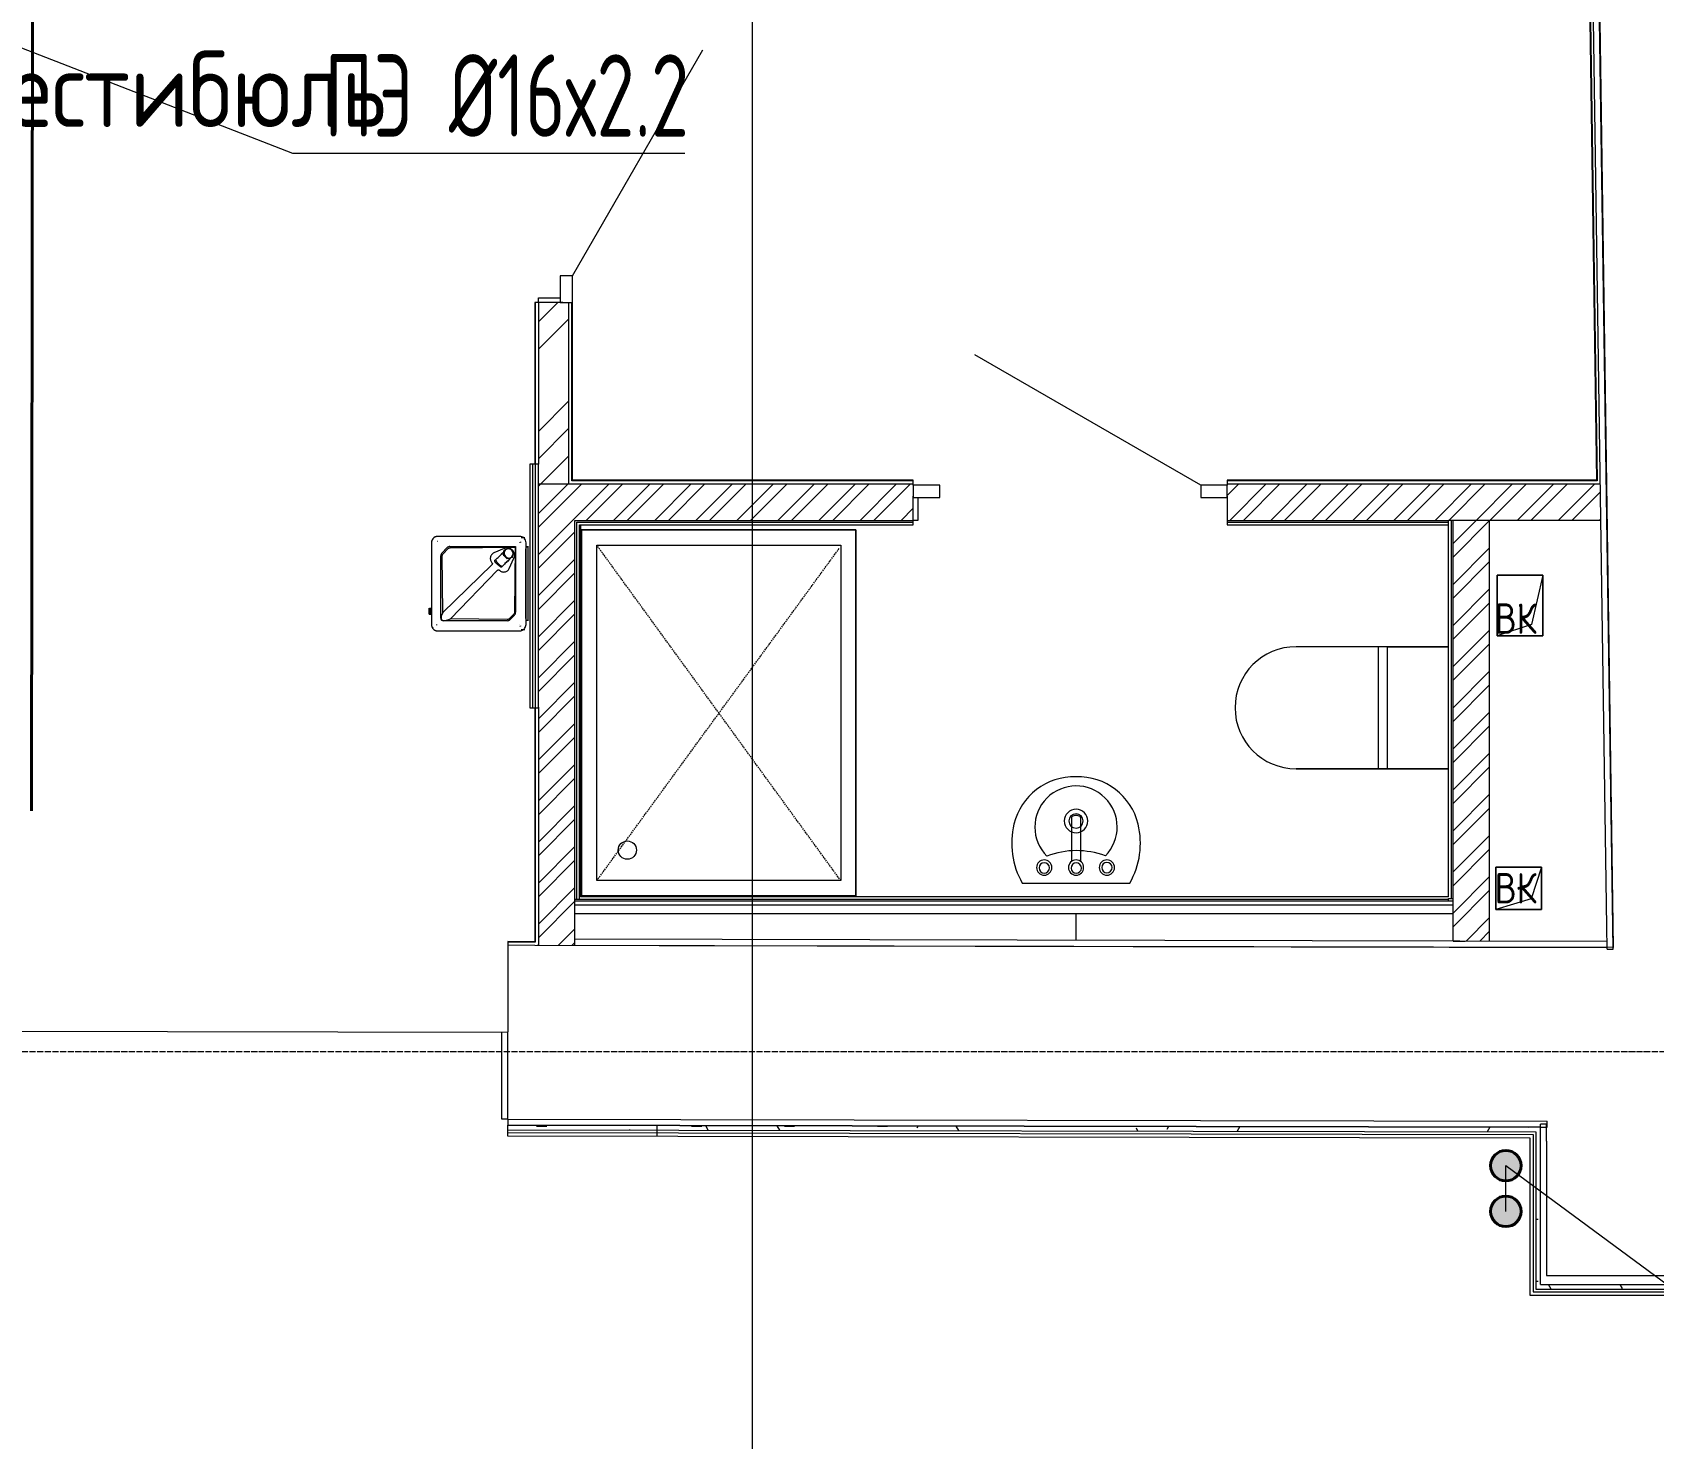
# Model space of a CAD drawing. Header units: millimetres. Extents: x -3929 to 624051, y 52832 to 514950.
# Drawn here: x 205948 to 211265, y 168064 to 172676 of the extents above; entities that cross this region are included whole.
import ezdxf
from ezdxf import colors
from ezdxf.entities.mleader import LeaderData, LeaderLine
from ezdxf.math import Vec2, Vec3

# ---------------------------------------------------------------- set-up
doc = ezdxf.new("R2010")
doc.units = ezdxf.units.MM
for name, pattern in [('ADSK_Линия сетки', [25, 20, -2.5, 0, -2.5]), ('ADSK_Штриховая_ш2 п1', [3, 2, -1]), ('Hidden', [7.14375, 4.7625, -2.38125])]:
    doc.linetypes.add(name, pattern=pattern)
for name, color, linetype, lineweight in [('Аннотация', 7, 'Continuous', 18), ('Двери', 7, 'Continuous', 9), ('Марки помещений', 7, 'Continuous', 20), ('Обобщенные модели', 7, 'Continuous', 18), ('ОВ-ТЕКСТ', 7, 'Continuous', 25), ('Оси', 253, 'Continuous', 9), ('Перекрытие', 7, 'Continuous', 18), ('Сантехника', 7, 'Continuous', 18), ('Стены внутренние', 7, 'Continuous', 18), ('Стены несущие', 7, 'Continuous', 30), ('Стены отделка', 7, 'Continuous', 30), ('Стены штриховка', 7, 'Continuous', 9)]:
    doc.layers.add(name, color=color, linetype=linetype, lineweight=lineweight)
doc.layers.add('стояки', color=7, linetype='Continuous')
for name, color, linetype, true_color in [('т11.1', 1, 'Continuous', 0xff0000), ('т11.2', 7, 'Continuous', 0x6d366d), ('т21.1', 5, 'Continuous', 0x0000ff)]:
    doc.layers.add(name, color=color, linetype=linetype, true_color=true_color)
doc.styles.add('GOST Common_2', font='GOST_Common.ttf', dxfattribs={"width": 0.9, "height": 250})
doc.styles.add('GOST Common_5', font='GOST_Common.ttf', dxfattribs={"width": 0.9, "height": 200})
doc.styles.add('СТИЛЬ', font='simplex.shx', dxfattribs={"width": 0.65})

# ---------------------------------------------------------------- blocks, each defined once
blk = doc.blocks.new('1 этаж')
at = {"layer": 'Двери', "color": 253, "lineweight": 5}
for p, q in [((398458.1, -238337.7), (398886.1, -237596.3)), ((398458.1, -238337.7), (398418.1, -238337.7)), ((398418.1, -238337.7), (398418.1, -238424.7)), ((398458.1, -238424.7), (398458.1, -238337.7)), ((398418.1, -238424.7), (398458.1, -238424.7)), ((400518.7, -239024.6), (399777.4, -238596.6)), ((399575.7, -239024.6), (399575.7, -239064.6)), ((399662.7, -239024.6), (399575.7, -239024.6)), ((399575.7, -239064.6), (399662.7, -239064.6)), ((399662.7, -239064.6), (399662.7, -239024.6)), ((400518.7, -239024.6), (400518.7, -239064.6)), ((400605.7, -239024.6), (400518.7, -239024.6)), ((400518.7, -239064.6), (400605.7, -239064.6)), ((400605.7, -239064.6), (400605.7, -239024.6))]:
    blk.add_line(p, q, dxfattribs=at)
at = {"layer": 'Обобщенные модели', "color": 253, "lineweight": 5}
for p, q in [((401491.2, -239518.8), (401491.2, -239318.8)), ((401491.2, -239318.8), (401641.2, -239318.8)), ((401641.2, -239318.8), (401491.2, -239318.8)), ((401491.2, -239318.8), (401491.2, -239518.8)), ((401641.2, -239318.8), (401603.7, -239481.3)), ((401641.2, -239318.8), (401641.2, -239518.8)), ((401641.2, -239518.8), (401641.2, -239318.8)), ((401603.7, -239481.3), (401491.2, -239518.8)), ((401641.2, -239518.8), (401491.2, -239518.8)), ((401491.2, -239518.8), (401641.2, -239518.8)), ((401486.7, -240415.5), (401486.7, -240276.9)), ((401486.7, -240276.9), (401636.7, -240276.9)), ((401636.7, -240276.9), (401486.7, -240276.9)), ((401486.7, -240276.9), (401486.7, -240415.5)), ((401636.7, -240276.9), (401602, -240380.9)), ((401636.7, -240276.9), (401636.7, -240415.5)), ((401636.7, -240415.5), (401636.7, -240276.9)), ((401602, -240380.9), (401486.7, -240415.5)), ((401636.7, -240415.5), (401486.7, -240415.5)), ((401486.7, -240415.5), (401636.7, -240415.5))]:
    blk.add_line(p, q, dxfattribs=at)
for centre, start, end in [((401566.2, -239418.8), 0, 180), ((401566.2, -239418.8), 120, 180), ((401566.2, -239418.8), 180, 0), ((401566.2, -239418.8), 240, 345), ((401566.2, -239418.8), 15, 90), ((401561.7, -240346.2), 0, 180), ((401561.7, -240346.2), 120, 180), ((401561.7, -240346.2), 180, 0), ((401561.7, -240346.2), 240, 345), ((401561.7, -240346.2), 15, 90)]:
    blk.add_arc(centre, 2.5, start, end, dxfattribs=at)
at = {"layer": 'Оси', "color": 253, "linetype": 'ADSK_Линия сетки', "lineweight": 5}
blk.add_line((353580.1, -240881.6), (419809.8, -240881.6), dxfattribs=at)
at = {"layer": 'Перекрытие', "color": 253, "lineweight": 5}
for p, q in [((398346.1, -238424.7), (398346.1, -238409.7)), ((398346.1, -238409.7), (398418.1, -238409.7)), ((399590.7, -239064.6), (399590.7, -239139.6)), ((398484.1, -239155.3), (398484.1, -240374.1)), ((399590.7, -239139.6), (399575.7, -239139.6)), ((400109.7, -240517.1), (400109.7, -240429.1)), ((396546.5, -240814.8), (398245.5, -240818.3)), ((398225.9, -241103.3), (398226.5, -240818.3)), ((398244.9, -241103.3), (398225.9, -241103.3))]:
    blk.add_line(p, q, dxfattribs=at)
at = {"layer": 'Сантехника', "color": 253, "lineweight": 5}
for p, q in [((399387.9, -239171.1), (398487.9, -239171.1)), ((398487.9, -239171.1), (398487.9, -240371.1)), ((398487.9, -239171.1), (399387.9, -239171.1)), ((398487.9, -240371.1), (398487.9, -239171.1)), ((399387.9, -240371.1), (399387.9, -239171.1)), ((399387.9, -239171.1), (399387.9, -240371.1)), ((397995.5, -239211.2), (397995.4, -239212.1)), ((397995.4, -239212.1), (397995.4, -239212.9)), ((397995.4, -239212.9), (397995.4, -239213.1)), ((397995.4, -239213.1), (397995.4, -239481.1)), ((397995.7, -239209.5), (397995.5, -239210.4)), ((397995.5, -239210.4), (397995.5, -239211.2)), ((397995.8, -239208.7), (397995.7, -239209.5)), ((397996, -239207.9), (397995.8, -239208.7)), ((397996.2, -239207.1), (397996, -239207.9)), ((397996.5, -239206.3), (397996.2, -239207.1)), ((397996.8, -239205.5), (397996.5, -239206.3)), ((397997.1, -239204.7), (397996.8, -239205.5)), ((397997.5, -239204), (397997.1, -239204.7)), ((397997.8, -239203.2), (397997.5, -239204)), ((397998.3, -239202.5), (397997.8, -239203.2)), ((397998.7, -239201.8), (397998.3, -239202.5)), ((397999.2, -239201.1), (397998.7, -239201.8)), ((397999.7, -239200.4), (397999.2, -239201.1)), ((398000.2, -239199.7), (397999.7, -239200.4)), ((398000.7, -239199.1), (398000.2, -239199.7)), ((398001.3, -239198.5), (398000.7, -239199.1)), ((398001.9, -239197.9), (398001.3, -239198.5)), ((398002.5, -239197.3), (398001.9, -239197.9)), ((398003.2, -239196.8), (398002.5, -239197.3)), ((398003.8, -239196.3), (398003.2, -239196.8)), ((398004.5, -239195.8), (398003.8, -239196.3)), ((398005.2, -239195.3), (398004.5, -239195.8)), ((398005.9, -239194.9), (398005.2, -239195.3)), ((398006.7, -239194.5), (398005.9, -239194.9)), ((398007.4, -239194.1), (398006.7, -239194.5)), ((398008.2, -239193.8), (398007.4, -239194.1)), ((398009, -239193.5), (398008.2, -239193.8)), ((398009.8, -239193.2), (398009, -239193.5)), ((398010.6, -239192.9), (398009.8, -239193.2)), ((398011.4, -239192.7), (398010.6, -239192.9)), ((398012.2, -239192.5), (398011.4, -239192.7)), ((398013, -239192.4), (398012.2, -239192.5)), ((398013.9, -239192.3), (398013, -239192.4)), ((398013.8, -239207.4), (398014.9, -239207.4)), ((398014.7, -239192.2), (398013.9, -239192.3)), ((398015.5, -239192.1), (398014.7, -239192.2)), ((398016.4, -239192.1), (398015.5, -239192.1)), ((398284.3, -239192.1), (398016.4, -239192.1)), ((398036.4, -239192.2), (398036.4, -239192.1)), ((398036.4, -239192.1), (398036.4, -239192.1)), ((398036.4, -239192.1), (398036.4, -239192.1)), ((398036.4, -239192.1), (398036.4, -239192.1)), ((398036.4, -239192.1), (398036.4, -239192.1)), ((398036.4, -239192.3), (398036.4, -239192.2)), ((398036.4, -239192.2), (398036.4, -239192.2)), ((398036.4, -239192.2), (398036.4, -239192.2)), ((398036.4, -239192.2), (398036.4, -239192.2)), ((398036.4, -239192.2), (398036.4, -239192.2)), ((398036.4, -239192.2), (398036.4, -239192.2)), ((398036.4, -239192.2), (398036.4, -239192.2)), ((398036.4, -239192.2), (398036.4, -239192.2)), ((398036.4, -239192.2), (398036.4, -239192.2)), ((398036.4, -239192.2), (398036.4, -239192.2)), ((398036.4, -239192.2), (398036.4, -239192.2)), ((398036.4, -239192.2), (398036.4, -239192.2)), ((398036.4, -239192.2), (398036.4, -239192.2)), ((398036.4, -239192.2), (398036.4, -239192.2)), ((398036.4, -239192.2), (398036.4, -239192.2)), ((398036.4, -239192.2), (398036.4, -239192.2)), ((398036.4, -239192.4), (398036.4, -239192.3)), ((398036.4, -239192.3), (398036.4, -239192.3)), ((398036.4, -239192.3), (398036.4, -239192.3)), ((398036.4, -239192.3), (398036.4, -239192.3)), ((398036.4, -239192.4), (398036.4, -239192.4)), ((398056.3, -239225.5), (398271.7, -239225.5)), ((398264.4, -239192.2), (398264.4, -239192.1)), ((398264.4, -239192.1), (398264.4, -239192.1)), ((398264.4, -239192.1), (398264.4, -239192.1)), ((398264.4, -239192.1), (398264.4, -239192.1)), ((398264.4, -239192.1), (398264.4, -239192.1)), ((398264.4, -239192.3), (398264.4, -239192.2)), ((398264.4, -239192.2), (398264.4, -239192.2)), ((398264.4, -239192.2), (398264.4, -239192.2)), ((398264.4, -239192.2), (398264.4, -239192.2)), ((398264.4, -239192.2), (398264.4, -239192.2)), ((398264.4, -239192.2), (398264.4, -239192.2)), ((398264.4, -239192.2), (398264.4, -239192.2)), ((398264.4, -239192.2), (398264.4, -239192.2)), ((398264.4, -239192.2), (398264.4, -239192.2)), ((398264.4, -239192.2), (398264.4, -239192.2)), ((398264.4, -239192.2), (398264.4, -239192.2)), ((398264.4, -239192.2), (398264.4, -239192.2)), ((398264.4, -239192.2), (398264.4, -239192.2)), ((398264.4, -239192.2), (398264.4, -239192.2)), ((398264.4, -239192.2), (398264.4, -239192.2)), ((398264.4, -239192.2), (398264.4, -239192.2)), ((398264.4, -239192.4), (398264.4, -239192.3)), ((398264.4, -239192.3), (398264.4, -239192.3)), ((398264.4, -239192.3), (398264.4, -239192.3)), ((398264.4, -239192.3), (398264.4, -239192.3)), ((398264.4, -239192.4), (398264.4, -239192.4)), ((398269.9, -239227.4), (398271.7, -239225.5)), ((398271.7, -239225.5), (398271.7, -239440.9)), ((398284.6, -239192.1), (398284.3, -239192.1)), ((398287.6, -239210.4), (398287.6, -239212.5)), ((398302, -239197.1), (398290.1, -239197.1)), ((398305.6, -239481.1), (398305.6, -239213.1)), ((398537.9, -239221.1), (399337.9, -239221.1)), ((398537.9, -240321.1), (398537.9, -239221.1)), ((399337.9, -239221.1), (399337.9, -240321.1)), ((398026.1, -239460.5), (398026.1, -239255.7)), ((398030.2, -239245.8), (398046.4, -239229.6)), ((398032.6, -239441.6), (398031, -239255.7)), ((398033.6, -239249), (398049.6, -239232.6)), ((398056.5, -239229.6), (398269.9, -239227.4)), ((398233.5, -239231.5), (398200.1, -239246.5)), ((398203.2, -239271.5), (398203.4, -239271)), ((398203.2, -239272), (398203.2, -239271.5)), ((398203.3, -239272.6), (398203.2, -239272)), ((398203.5, -239273.2), (398203.3, -239272.6)), ((398203.4, -239271), (398203.7, -239270.6)), ((398207.1, -239279.1), (398203.5, -239273.2)), ((398206.5, -239267.7), (398203.6, -239270.7)), ((398203.7, -239270.6), (398206.8, -239268)), ((398216, -239259.2), (398224.1, -239251.2)), ((398225.7, -239249.7), (398234.6, -239240.8)), ((398231.1, -239253.1), (398234.5, -239237.3)), ((398243.3, -239265.5), (398231.3, -239254.1)), ((398235.6, -239236.2), (398232.1, -239252)), ((398232.4, -239252.9), (398244.4, -239264.4)), ((398235.9, -239235.8), (398234.8, -239236.9)), ((398234.9, -239282.8), (398240.3, -239277.4)), ((398251.8, -239231.3), (398236.3, -239235.5)), ((398236.5, -239281.5), (398244.3, -239274.2)), ((398240.2, -239277.8), (398236.7, -239281.3)), ((398245.3, -239272.4), (398237.3, -239280.4)), ((398259.9, -239261.6), (398244.3, -239265.8)), ((398251.6, -239266.8), (398244.6, -239273.9)), ((398245.1, -239273.1), (398250.8, -239267.5)), ((398250.7, -239267.5), (398245.2, -239273.1)), ((398245.4, -239264.6), (398260.9, -239260.4)), ((398254.6, -239263.2), (398246.9, -239270.9)), ((398250.7, -239297.2), (398265.7, -239263.8)), ((398251.9, -239266.6), (398259.9, -239258)), ((398264.8, -239243), (398252.8, -239231.5)), ((398260.3, -239261.3), (398261.4, -239260.2)), ((398261.6, -239259.7), (398265.1, -239243.9)), ((398269.9, -239227.4), (398268.1, -239440.9)), ((398313.6, -239226.1), (398305.3, -239226.1)), ((398312.8, -239227.1), (398305.3, -239227.1)), ((398305.5, -239457.1), (398305.5, -239237.1)), ((398312.8, -239467.1), (398312.8, -239227.1)), ((398193.9, -239285.2), (398032.6, -239441.6)), ((398057.6, -239462.6), (398211.9, -239303.2)), ((398211.8, -239284.5), (398207.1, -239279.1)), ((398217.2, -239289.1), (398211.8, -239284.5)), ((398223.1, -239292.8), (398217.2, -239289.1)), ((398223.7, -239293), (398223.1, -239292.8)), ((398224.3, -239293.1), (398223.7, -239293)), ((398224.8, -239293.1), (398224.3, -239293.1)), ((398225.3, -239292.9), (398224.8, -239293.1)), ((398225.7, -239292.6), (398225.3, -239292.9)), ((398225.6, -239292.7), (398228.5, -239289.7)), ((398228.4, -239289.5), (398225.7, -239292.6)), ((397988.5, -239428.5), (397987.9, -239427.9)), ((397989.1, -239427.9), (397988.5, -239428.5)), ((397989.7, -239428.5), (397989.1, -239427.9)), ((397990.3, -239427.9), (397989.7, -239428.5)), ((397990.9, -239428.5), (397990.3, -239427.9)), ((397991.5, -239427.9), (397990.9, -239428.5)), ((397992.1, -239428.5), (397991.5, -239427.9)), ((397992.7, -239427.9), (397992.1, -239428.5)), ((397993.3, -239428.5), (397992.7, -239427.9)), ((397993.9, -239427.9), (397993.3, -239428.5)), ((397994.5, -239428.5), (397993.9, -239427.9)), ((397995.1, -239427.9), (397994.5, -239428.5)), ((397995.7, -239428.5), (397995.1, -239427.9)), ((397987.9, -239447.4), (397988.5, -239446.8)), ((397988.5, -239446.8), (397989.1, -239447.4)), ((397989.1, -239447.4), (397989.7, -239446.8)), ((397989.7, -239446.8), (397990.3, -239447.4)), ((397990.3, -239447.4), (397990.9, -239446.8)), ((397990.9, -239446.8), (397991.5, -239447.4)), ((397991.5, -239447.4), (397992.1, -239446.8)), ((397992.1, -239446.8), (397992.7, -239447.4)), ((397992.7, -239447.4), (397993.3, -239446.8)), ((397993.3, -239446.8), (397993.9, -239447.4)), ((397993.9, -239447.4), (397994.5, -239446.8)), ((397994.5, -239446.8), (397995.1, -239447.4)), ((397995.1, -239447.4), (397995.7, -239446.8)), ((397995.4, -239481.1), (397995.4, -239482)), ((397995.4, -239482), (397995.4, -239482.8)), ((397995.4, -239482.8), (397995.5, -239483.6)), ((397995.5, -239483.6), (397995.6, -239484.5)), ((397995.6, -239484.5), (397995.8, -239485.3)), ((397995.8, -239485.3), (397996, -239486.1)), ((397996, -239486.1), (397996.2, -239486.9)), ((397996.2, -239486.9), (397996.4, -239487.7)), ((397996.4, -239487.7), (397996.7, -239488.5)), ((397996.7, -239488.5), (397997, -239489.3)), ((397997, -239489.3), (397997.4, -239490.1)), ((397997.4, -239490.1), (397997.7, -239490.8)), ((397997.7, -239490.8), (397998.1, -239491.6)), ((397998.1, -239491.6), (397998.6, -239492.3)), ((398013.6, -239483.1), (398013.6, -239481.5)), ((398027.4, -239459.4), (398026, -239460.7)), ((398026.2, -239460.6), (398027.4, -239459.4)), ((398027.5, -239455.1), (398027.4, -239455.7)), ((398027.4, -239455.7), (398027.4, -239456.3)), ((398027.4, -239456.3), (398027.4, -239456.9)), ((398027.4, -239456.9), (398027.4, -239460.5)), ((398027.6, -239454.6), (398027.5, -239455.1)), ((398027.7, -239454.1), (398027.6, -239454.6)), ((398027.8, -239453.8), (398027.7, -239454.1)), ((398032.6, -239441.6), (398027.8, -239453.8)), ((398034.4, -239467.5), (398042.3, -239467.5)), ((398243.9, -239468.7), (398034.4, -239468.7)), ((398042.3, -239467.5), (398042.9, -239467.5)), ((398042.9, -239467.5), (398043.6, -239467.5)), ((398043.6, -239467.5), (398044.1, -239467.4)), ((398044.1, -239467.4), (398044.6, -239467.4)), ((398044.6, -239467.4), (398045.1, -239467.3)), ((398045.1, -239467.3), (398045.5, -239467.2)), ((398045.5, -239467.2), (398057.6, -239462.6)), ((398244.1, -239464.5), (398057.6, -239462.6)), ((398265, -239448.1), (398251, -239461.7)), ((398267.6, -239450.8), (398253.8, -239464.6)), ((398285.3, -239486.9), (398286.5, -239486.9)), ((398287.6, -239485.5), (398287.6, -239486.9)), ((398305.3, -239467.1), (398312.8, -239467.1)), ((398313.6, -239468.1), (398305.3, -239468.1)), ((397998.6, -239492.3), (397999, -239493)), ((397999, -239493), (397999.5, -239493.7)), ((397999.5, -239493.7), (398000, -239494.3)), ((398000, -239494.3), (398000.6, -239495)), ((398000.6, -239495), (398001.1, -239495.6)), ((398001.1, -239495.6), (398001.7, -239496.2)), ((398001.7, -239496.2), (398002.4, -239496.8)), ((398002.4, -239496.8), (398003, -239497.3)), ((398003, -239497.3), (398003.6, -239497.8)), ((398003.6, -239497.8), (398004.3, -239498.3)), ((398004.3, -239498.3), (398005, -239498.8)), ((398005, -239498.8), (398005.7, -239499.2)), ((398005.7, -239499.2), (398006.5, -239499.6)), ((398006.5, -239499.6), (398007.2, -239500)), ((398007.2, -239500), (398008, -239500.4)), ((398008, -239500.4), (398008.8, -239500.7)), ((398008.8, -239500.7), (398009.5, -239501)), ((398009.5, -239501), (398010.3, -239501.2)), ((398010.3, -239501.2), (398011.2, -239501.5)), ((398011.2, -239501.5), (398012, -239501.7)), ((398012, -239501.7), (398012.8, -239501.8)), ((398012.8, -239501.8), (398013.6, -239501.9)), ((398013.6, -239501.9), (398014.5, -239502)), ((398014.5, -239502), (398015.3, -239502.1)), ((398015.3, -239502.1), (398016.1, -239502.1)), ((398016.1, -239502.1), (398016.4, -239502.1)), ((398016.4, -239502.1), (398284.3, -239502.1)), ((398036.4, -239501.8), (398036.4, -239501.9)), ((398036.4, -239501.9), (398036.4, -239501.9)), ((398036.4, -239501.9), (398036.4, -239501.9)), ((398036.4, -239501.9), (398036.4, -239502)), ((398036.4, -239502), (398036.4, -239502)), ((398036.4, -239502), (398036.4, -239502)), ((398036.4, -239502), (398036.4, -239502)), ((398036.4, -239502), (398036.4, -239502)), ((398036.4, -239502), (398036.4, -239502)), ((398036.4, -239502), (398036.4, -239502)), ((398036.4, -239502), (398036.4, -239502)), ((398036.4, -239502), (398036.4, -239502.1)), ((398036.4, -239502.1), (398036.4, -239502.1)), ((398036.4, -239502.1), (398036.4, -239502.1)), ((398036.4, -239502.1), (398036.4, -239502.1)), ((398036.4, -239502.1), (398036.4, -239502.1)), ((398036.4, -239502.1), (398036.4, -239502.1)), ((398036.4, -239502.1), (398036.4, -239502.1)), ((398036.4, -239502.1), (398036.4, -239502.1)), ((398036.4, -239502.1), (398036.4, -239502.1)), ((398036.4, -239502.1), (398036.4, -239502.1)), ((398036.4, -239502.1), (398036.4, -239502.1)), ((398036.4, -239502.1), (398036.4, -239502.1)), ((398036.4, -239502.1), (398036.4, -239502.1)), ((398036.4, -239502.1), (398036.4, -239502.1)), ((398036.4, -239502.1), (398036.4, -239502.1)), ((398264.4, -239501.8), (398264.4, -239501.9)), ((398264.4, -239501.9), (398264.4, -239501.9)), ((398264.4, -239501.9), (398264.4, -239501.9)), ((398264.4, -239501.9), (398264.4, -239502)), ((398264.4, -239502), (398264.4, -239502)), ((398264.4, -239502), (398264.4, -239502)), ((398264.4, -239502), (398264.4, -239502)), ((398264.4, -239502), (398264.4, -239502)), ((398264.4, -239502), (398264.4, -239502)), ((398264.4, -239502), (398264.4, -239502)), ((398264.4, -239502), (398264.4, -239502)), ((398264.4, -239502), (398264.4, -239502.1)), ((398264.4, -239502.1), (398264.4, -239502.1)), ((398264.4, -239502.1), (398264.4, -239502.1)), ((398264.4, -239502.1), (398264.4, -239502.1)), ((398264.4, -239502.1), (398264.4, -239502.1)), ((398264.4, -239502.1), (398264.4, -239502.1)), ((398264.4, -239502.1), (398264.4, -239502.1)), ((398264.4, -239502.1), (398264.4, -239502.1)), ((398264.4, -239502.1), (398264.4, -239502.1)), ((398264.4, -239502.1), (398264.4, -239502.1)), ((398264.4, -239502.1), (398264.4, -239502.1)), ((398264.4, -239502.1), (398264.4, -239502.1)), ((398264.4, -239502.1), (398264.4, -239502.1)), ((398264.4, -239502.1), (398264.4, -239502.1)), ((398264.4, -239502.1), (398264.4, -239502.1)), ((398284.3, -239502.1), (398284.6, -239502.1)), ((398290.1, -239497.1), (398302, -239497.1)), ((401331.2, -239554.1), (400831.2, -239554.1)), ((401131.2, -239554.1), (400831.2, -239554.1)), ((401101.2, -239554.1), (401101.2, -239954.1)), ((401131.2, -239954.1), (401131.2, -239554.1)), ((401131.2, -239554.1), (401331.2, -239554.1)), ((400831.2, -239954.1), (401331.2, -239954.1)), ((401131.2, -239954.1), (400831.2, -239954.1)), ((401331.2, -239954.1), (401131.2, -239954.1)), ((400094.7, -240114.2), (400094.7, -240258.4)), ((400124.7, -240114.2), (400124.7, -240258.4)), ((399337.9, -240321.1), (398537.9, -240321.1)), ((399933.2, -240329.1), (400286.2, -240329.1)), ((399933.2, -240329.1), (400286.2, -240329.1)), ((398487.9, -240371.1), (399387.9, -240371.1)), ((399387.9, -240371.1), (398487.9, -240371.1))]:
    blk.add_line(p, q, dxfattribs=at)
at = {"layer": 'Сантехника', "color": 253, "linetype": 'Hidden', "lineweight": 5}
for p, q in [((399337.9, -240321.1), (398537.9, -239221.1)), ((398537.9, -240321.1), (399332.5, -239231.9))]:
    blk.add_line(p, q, dxfattribs=at)
at = {"layer": 'Сантехника', "color": 253, "lineweight": 5}
blk.add_circle((398637.9, -240221.1), 30, dxfattribs=at)
for centre, radius, start, end in [((400831.2, -239754.1), 200, 90, 270), ((400831.2, -239754.1), 200, 90, 270), ((400103.8, -240184), 203.5, 88.3442, 166.3649), ((400103.8, -240184), 203.5, 88.3442, 166.3649), ((400109.7, -240145.6), 135, 315.4629, 225.0556), ((400115.6, -240184), 203.5, 13.6351, 91.6558), ((400115.6, -240184), 203.5, 13.6351, 91.6558), ((400109.7, -240125.6), 38.6, 0, 180), ((400109.7, -240125.6), 38.6, 180, 0), ((400109.7, -240125.6), 23.5, 0, 180), ((400109.7, -240125.6), 23.5, 180, 0), ((400163, -240198.4), 264.4, 166.3649, 209.6351), ((400163, -240198.4), 264.4, 166.3649, 209.6351), ((400056.4, -240198.4), 264.4, 330.3649, 13.6351), ((400056.4, -240198.4), 264.4, 330.3649, 13.6351), ((400111.3, -240489.4), 266.6, 69.1986, 111.3199), ((400005.4, -240278.4), 25, 0, 180), ((400005.4, -240278.4), 25, 180, 0), ((400005.4, -240279.5), 17, 0, 180), ((400005.4, -240279.5), 17, 180, 0), ((400109.7, -240278.4), 25, 0, 180), ((400109.7, -240278.4), 25, 180, 0), ((400110.5, -240279.9), 16.8, 90, 270), ((400110.5, -240279.9), 16.8, 270, 90), ((400211, -240278.4), 25, 0, 180), ((400211, -240278.4), 25, 180, 0), ((400211, -240278.4), 17, 0, 180), ((400211, -240278.4), 17, 180, 0)]:
    blk.add_arc(centre, radius, start, end, dxfattribs=at)
for centre, major_axis, ratio, start_param, end_param in [((398016.6, -239213.1), (0, 21), 0.999921, 0.894453, 1.570796), ((398016.6, -239213.1), (0, 21), 0.999921, 0.436121, 0.754767), ((398016.6, -239213.1), (0, 21), 0.999921, 0.240456, 0.379726), ((398016.6, -239213.1), (0, 21), 0.999921, 0.012861, 0.132209), ((398056.3, -239239.5), (0, 14), 0.999921, 0, 0.785398), ((398284.6, -239213.1), (0, 21), 0.999921, 5.594616, 6.283185), ((398284.5, -239213.1), (0, 1), 0.999921, 4.974188, 5.497787), ((398284.6, -239213.1), (0, 1), 0.999921, 4.712389, 5.497787), ((398284.6, -239213.1), (0, 21), 0.999921, 4.712389, 5.57487), ((398290.1, -239210.1), (0, 13), 0.999921, 5.343263, 5.45887), ((398040.1, -239255.7), (0, 14), 0.999921, 0.785398, 1.570796), ((398208.6, -239269.8), (-2.14, 2.1), 0.67568, 6.213661, 7.396522), ((398230.2, -239266.3), (-22.9, 22.5), 0.67568, 1.113337, 2.004151), ((397985.2, -239028.3), (-232.8, 229), 0.67568, 3.072068, 3.129541), ((398226.7, -239248.6), (3.54, 3.54), 0.008884, 3.883516, 4.407115), ((398232, -239253.4), (-0.727, 0.687), 0.953727, 0.519126, 1.566324), ((398248.6, -239248), (-11.2, 10.6), 0.953727, 4.682836, 7.824429), ((398233.1, -239252.2), (-0.727, 0.687), 0.953727, 0.519126, 1.566324), ((398236.6, -239236.4), (-0.727, 0.687), 0.953727, 5.755114, 6.802312), ((398248.6, -239248), (-11.2, 10.6), 0.953727, 1.541244, 4.682836), ((398239.2, -239278.7), (2.2, 2.2), 0.008884, 5.157606, 6.283185), ((398237.5, -239266.8), (0, 10), 0.999921, 3.665191, 3.926991), ((398244, -239264.8), (-0.727, 0.687), 0.953727, 1.566324, 2.613521), ((398245.1, -239263.7), (-0.727, 0.687), 0.953727, 1.566324, 2.613521), ((398248, -239270.3), (3.54, 3.54), 0.008884, 2.365079, 3.141593), ((398248, -239270.3), (3.54, 3.54), 0.008884, 3.150478, 3.674076), ((398248, -239270.3), (2.83, 2.83), 0.008884, 2.584601, 3.087061), ((398247.9, -239269.8), (3.54, 3.54), 0.008884, 3.883516, 4.407115), ((398248, -239270.3), (2.83, 2.83), 0.008884, 2.082141, 2.333371), ((398248, -239270.3), (3.54, 3.54), 0.008884, 0.008885, 1.841481), ((398248, -239270.3), (2.83, 2.83), 0.008884, 0.072302, 1.830911), ((398248, -239270.3), (3.54, 3.54), 0.008884, 5.768471, 6.283185), ((398244.6, -239259.8), (0, 10), 0.999921, 3.926991, 4.18879), ((398252.1, -239232.2), (-0.727, 0.687), 0.953727, 4.707917, 5.755114), ((398260.7, -239259.5), (-0.71, 0.671), 0.953727, 2.613521, 3.660719), ((398264.1, -239243.7), (-0.727, 0.687), 0.953727, 3.660719, 4.707917), ((398305.4, -239237.1), (0, 4), 0.012565, 4.712389, 6.283185), ((398305.4, -239237.1), (0, 4), 0.012565, 0, 1.570796), ((398226.4, -239287.6), (-2.14, 2.1), 0.67568, 2.004151, 3.187013), ((398468.1, -239511.3), (-232.8, 229), 0.67568, 6.271133, 6.328605), ((397987.9, -239437.6), (0, 9.73), 0.012565, 5.519478, 7.853982), ((397987.9, -239437.6), (0, 7.5), 0.012565, 4.712389, 7.853982), ((397987.9, -239437.6), (0, 7.5), 0.012565, 1.570796, 4.712389), ((397987.9, -239437.6), (0, 9.73), 0.012565, 1.570796, 3.9053), ((397988.5, -239437.6), (0, 9.13), 0.012565, 5.572378, 7.853982), ((397988.5, -239437.6), (0, 9.13), 0.012565, 1.570796, 3.8524), ((397989.1, -239437.6), (0, 9.73), 0.012565, 5.519478, 7.853982), ((397989.1, -239437.6), (0, 9.73), 0.012565, 1.570796, 3.9053), ((397989.7, -239437.6), (0, 9.13), 0.012565, 5.572378, 7.853982), ((397989.7, -239437.6), (0, 9.13), 0.012565, 1.570796, 3.8524), ((397990.3, -239437.6), (0, 9.73), 0.012565, 5.519478, 7.853982), ((397990.3, -239437.6), (0, 9.73), 0.012565, 1.570796, 3.9053), ((397990.9, -239437.6), (0, 9.13), 0.012565, 5.572378, 7.853982), ((397990.9, -239437.6), (0, 9.13), 0.012565, 1.570796, 3.8524), ((397991.5, -239437.6), (0, 9.73), 0.012565, 5.519478, 7.853982), ((397991.5, -239437.6), (0, 9.73), 0.012565, 1.570796, 3.9053), ((397992.1, -239437.6), (0, 9.13), 0.012565, 5.572378, 7.853982), ((397992.1, -239437.6), (0, 9.13), 0.012565, 1.570796, 3.8524), ((397992.7, -239437.6), (0, 9.73), 0.012565, 5.519478, 7.853982), ((397992.7, -239437.6), (0, 9.73), 0.012565, 1.570796, 3.9053), ((397993.3, -239437.6), (0, 9.13), 0.012565, 5.572378, 7.853982), ((397993.3, -239437.6), (0, 9.13), 0.012565, 1.570796, 3.8524), ((397993.9, -239437.6), (0, 9.73), 0.012565, 5.519478, 7.853982), ((397993.9, -239437.6), (0, 9.73), 0.012565, 1.570796, 3.9053), ((397994.5, -239437.6), (0, 9.13), 0.012565, 5.572378, 7.853982), ((397994.5, -239437.6), (0, 9.13), 0.012565, 1.570796, 3.8524), ((397995.1, -239437.6), (0, 9.73), 0.012565, 5.519478, 7.853982), ((397995.1, -239437.6), (0, 9.73), 0.012565, 1.570796, 3.9053), ((398016.6, -239481.1), (0, 21), 0.999921, 1.570796, 1.643311), ((398016.6, -239481.1), (0, 21), 0.999921, 1.814033, 1.977197), ((398016.6, -239481.1), (0, 21), 0.999921, 2.013466, 2.303803), ((398011.1, -239484.1), (0, 13), 0.999921, 2.094395, 2.291942), ((398034.4, -239460.5), (0, 8.25), 0.999921, 1.570796, 3.141593), ((398034.4, -239460.5), (0, 7.05), 0.999921, 1.570796, 3.141593), ((398243.9, -239454.7), (0, 14), 0.999921, 3.141593, 3.926991), ((398257.7, -239440.9), (0, 14), 0.999921, 3.926991, 4.712389), ((398284.5, -239481.1), (0, 1), 0.999921, 4.18879, 4.45059), ((398284.6, -239481.1), (0, 21), 0.999921, 4.050377, 4.712389), ((398305.4, -239457.1), (0, 4), 0.012565, 3.141593, 4.712389), ((398305.4, -239457.1), (0, 4), 0.012565, 1.570796, 3.141593), ((398016.6, -239481.1), (0, 21), 0.999921, 2.443548, 3.128732), ((398284.6, -239481.1), (0, 21), 0.999921, 3.141593, 3.275266), ((398284.6, -239481.1), (0, 21), 0.999921, 3.338101, 3.508117), ((398284.6, -239481.1), (0, 21), 0.999921, 3.523514, 3.983541), ((400109.7, -240114.2), (15, 0), 0.428525, 0, 3.141593)]:
    blk.add_ellipse(centre, major_axis=major_axis, ratio=ratio, start_param=start_param, end_param=end_param, dxfattribs=at)
for points in [[(398031, -239255.7), (398031, -239254.9), (398031.1, -239253.3), (398032.1, -239250.9), (398033.1, -239249.6), (398033.6, -239249)], [(398049.6, -239232.6), (398050.2, -239232), (398051.6, -239230.9), (398054, -239229.9), (398055.6, -239229.7), (398056.5, -239229.6)], [(398200.1, -239246.5), (398198.7, -239247.2), (398195.9, -239248.8), (398192.5, -239252.2), (398190, -239256.3), (398188.5, -239260.9), (398188.2, -239265.7), (398189, -239270.4), (398190.9, -239274.8), (398192.9, -239277.4), (398194, -239278.5)], [(398218.7, -239303.2), (398219.8, -239304.3), (398222.4, -239306.3), (398226.8, -239308.2), (398231.5, -239309.1), (398236.3, -239308.7), (398240.9, -239307.3), (398245, -239304.8), (398248.4, -239301.4), (398250.1, -239298.6), (398250.7, -239297.2)], [(398236.7, -239281.3), (398236.6, -239281.3), (398236.6, -239281.4), (398236.5, -239281.5)], [(398251, -239461.7), (398250.4, -239462.3), (398249.1, -239463.3), (398246.6, -239464.3), (398244.9, -239464.5), (398244.1, -239464.5)], [(398268.1, -239440.9), (398268.1, -239441.8), (398267.8, -239443.6), (398266.8, -239446), (398265.7, -239447.4), (398265, -239448.1)]]:
    blk.add_open_spline(points, degree=3, dxfattribs=at)
for points, knots in [([(398194, -239278.5), (398194.6, -239279.1), (398195.2, -239280.2), (398195.4, -239281.9), (398195.1, -239283.5), (398194.5, -239284.6), (398193.9, -239285.2)], [-1, -1, -1, -1, -0.666667, -0.5, -0.333333, 0, 0, 0, 0]), ([(398265.7, -239263.8), (398266.5, -239261.9), (398267.7, -239258.2), (398268.2, -239250.3), (398265.2, -239240.7), (398258, -239233.5), (398250.8, -239230.3), (398245, -239229.2), (398239.1, -239229.6), (398235.3, -239230.7), (398233.5, -239231.5)], [-1, -1, -1, -1, -0.9, -0.8, -0.6, -0.4, -0.3, -0.2, -0.1, 0, 0, 0, 0]), ([(398211.9, -239303.2), (398212.5, -239302.6), (398213.6, -239302), (398215.3, -239301.7), (398217, -239301.9), (398218.1, -239302.6), (398218.7, -239303.2)], [-1, -1, -1, -1, -0.666667, -0.5, -0.333333, 0, 0, 0, 0])]:
    blk.add_open_spline(points, degree=3, knots=knots, dxfattribs=at)
at = {"layer": 'Стены внутренние', "color": 253, "linetype": 'Continuous', "lineweight": 5}
for p, q in [((398346.1, -238488.5), (398410, -238424.7)), ((398346.1, -238578.3), (398446.1, -238478.3)), ((398346.1, -238847.7), (398446.1, -238747.7)), ((398346.1, -238937.5), (398446.1, -238837.5)), ((398353.8, -239019.6), (398446.1, -238927.3)), ((398443.6, -239019.6), (398446.1, -239017.1)), ((398340.4, -241126.6), (398374, -241126.6)), ((398646.8, -241137.9), (398646.1, -241139.1)), ((398848.4, -241126.6), (398882, -241126.6)), ((398903.4, -241139.6), (398896.2, -241127.2)), ((399138.3, -241140.1), (399129.6, -241125.1)), ((399153.2, -241126.6), (399186.8, -241126.6)), ((399458, -241126.6), (399491.6, -241126.6)), ((399592.2, -241126), (399588, -241133.4)), ((399725.6, -241141.3), (399716.9, -241126.3)), ((400312.8, -241142.5), (400307.7, -241133.5)), ((400412.5, -241127.7), (400407.1, -241137)), ((400646.8, -241128.2), (400638.2, -241143.2)), ((401467.1, -241129.8), (401458.5, -241144.8)), ((401597.1, -241131.7), (401596.2, -241130.1)), ((401618.2, -241431.4), (401625.2, -241431.4)), ((401618.2, -241634.6), (401625.2, -241634.6)), ((401668, -241660.9), (401659.4, -241645.9)), ((401901.9, -241659.6), (401894, -241645.9))]:
    blk.add_line(p, q, dxfattribs=at)
at = {"layer": 'Стены несущие', "color": 253, "lineweight": 5}
for p, q in [((401773.1, -233693.6), (401871.8, -240540.7)), ((398246, -240533.3), (398244.9, -241103.3)), ((398334.1, -240533.5), (398246, -240533.3)), ((401871.8, -240540.7), (398334.1, -240533.5)), ((398244.9, -241103.3), (401654.9, -241110.2)), ((401653.2, -241175.9), (401653.2, -241615.9)), ((401653.2, -241615.9), (402729.4, -241615.9))]:
    blk.add_line(p, q, dxfattribs=at)
at = {"layer": 'Стены отделка', "color": 253, "lineweight": 5}
for p, q in [((401779.3, -236454.9), (401817.1, -239007.6)), ((401851.9, -240546.2), (401791.1, -236442.9)), ((401871.9, -240545.9), (401811.1, -236442.9)), ((398426.1, -238424.7), (398334.1, -238424.7)), ((398334.1, -238424.7), (398334.1, -238954.7)), ((398458.1, -239007.6), (398458.1, -238424.7)), ((398346.1, -238954.7), (398318.1, -238954.7)), ((398318.1, -238954.7), (398318.1, -239754.7)), ((398346.1, -239754.7), (398346.1, -238954.7)), ((399575.7, -239007.6), (398458.1, -239007.6)), ((399575.7, -239024.6), (399575.7, -239007.6)), ((401817.1, -239007.6), (400605.7, -239007.6)), ((400605.7, -239007.6), (400605.7, -239024.6)), ((399575.7, -239154.6), (399575.7, -239059.6)), ((400605.7, -239059.6), (400605.7, -239154.6)), ((398466.1, -240533.7), (398466.1, -239139.6)), ((398481.1, -239154.6), (399575.7, -239154.6)), ((398481.1, -240383.1), (398481.1, -239154.6)), ((400605.7, -239154.6), (401331.2, -239154.6)), ((401830.7, -239139.6), (401331.2, -239139.6)), ((401331.2, -240374.1), (401331.2, -239139.6)), ((401346.2, -240520), (401346.2, -239139.6)), ((401466.2, -240520), (401466.2, -239139.6)), ((398318.1, -239754.7), (398346.1, -239754.7)), ((398334.1, -239754.7), (398334.1, -240521.5)), ((401346.2, -240389.1), (398466.1, -240389.1)), ((401331.2, -240374.1), (398484.1, -240374.1)), ((401331.2, -240380.1), (401346.2, -240380.1)), ((401331.2, -240389.1), (401331.2, -240380.1)), ((398466.1, -240429.1), (401346.2, -240429.1)), ((398246.1, -240521.3), (398246, -240533.3)), ((398334.1, -240521.5), (398246.1, -240521.3)), ((398346.1, -240533.5), (398346.1, -240529.7)), ((401852.3, -240520.6), (398466.1, -240513.7)), ((398742.3, -240534.3), (401852.3, -240540.6)), ((401346.2, -240520), (401386.2, -240520)), ((401851.9, -240546.2), (401871.9, -240545.9)), ((401852.3, -240540.6), (401852.3, -240520.6)), ((398245.4, -241123.3), (398245.3, -241158.3)), ((398245.8, -241123.3), (398245.4, -241123.3)), ((398245.9, -241103.3), (398245.8, -241123.3)), ((398734.8, -241124.3), (398734.8, -241159.3)), ((401653.2, -241120.2), (401633.2, -241120.2)), ((401633.2, -241645.9), (401633.2, -241120.2)), ((401633.2, -241130.2), (401654.9, -241130.2)), ((401653.2, -241175.9), (401653.2, -241120.2)), ((401654.9, -241130.2), (401654.9, -241110.2)), ((398245.3, -241158.3), (401598.2, -241165.1)), ((401598.2, -241165.1), (401598.2, -241680.9)), ((401598.2, -241680.9), (402729.4, -241680.9))]:
    blk.add_line(p, q, dxfattribs=at)
at = {"layer": 'Стены штриховка', "color": 253, "lineweight": 5}
for p, q in [((401781.3, -236452.9), (401819.2, -239009.6)), ((398336.1, -238424.7), (398336.1, -238954.7)), ((398346.1, -238424.7), (398346.1, -238954.7)), ((398446.1, -239019.6), (398446.1, -238424.7)), ((398456.1, -239009.6), (398456.1, -238424.7)), ((398327.1, -238954.7), (398327.1, -239754.7)), ((398336.1, -238954.7), (398336.1, -239754.7)), ((399575.7, -239009.6), (398456.1, -239009.6)), ((401819.2, -239009.6), (400605.7, -239009.6)), ((398346.1, -239019.6), (399575.7, -239019.6)), ((400605.7, -239019.6), (401829.3, -239019.6)), ((398466.1, -239139.6), (399575.7, -239139.6)), ((398472.1, -239145.6), (399575.7, -239145.6)), ((398472.1, -240383.1), (398472.1, -239145.6)), ((400605.7, -239139.6), (401331.2, -239139.6)), ((400605.7, -239145.6), (401331.2, -239145.6)), ((401340.2, -239139.6), (401340.2, -240380.1)), ((398336.1, -239754.7), (398336.1, -240523.5)), ((398346.1, -239752.5), (398346.1, -240533.5)), ((401331.2, -240383.1), (398466.1, -240383.1)), ((401346.2, -240402.1), (398466.1, -240402.1)), ((398336.1, -240523.5), (398246.1, -240523.3)), ((398245.3, -241138.3), (401618.2, -241145.2)), ((398245.8, -241123.3), (401633.2, -241130.2)), ((401633.2, -241130.2), (398245.8, -241123.3)), ((398245.3, -241147.3), (401609.2, -241154.1)), ((401609.2, -241154.1), (401609.2, -241669.9)), ((401618.2, -241145.2), (401618.2, -241660.9)), ((401609.2, -241669.9), (402729.4, -241669.9)), ((401618.2, -241660.9), (402729.4, -241660.9)), ((401633.2, -241645.9), (402729.4, -241645.9))]:
    blk.add_line(p, q, dxfattribs=at)
at = {"layer": 'Стены штриховка', "color": 253, "linetype": 'Continuous', "lineweight": 5}
for p, q in [((398346.1, -239117.1), (398443.6, -239019.6)), ((398346.1, -239251.8), (398578.3, -239019.6)), ((398346.1, -239027.3), (398353.8, -239019.6)), ((398346.1, -239162), (398488.5, -239019.6)), ((398503.2, -239139.6), (398623.2, -239019.6)), ((398593, -239139.6), (398713, -239019.6)), ((398637.9, -239139.6), (398757.9, -239019.6)), ((398727.7, -239139.6), (398847.7, -239019.6)), ((398772.6, -239139.6), (398892.6, -239019.6)), ((398862.4, -239139.6), (398982.4, -239019.6)), ((398907.3, -239139.6), (399027.3, -239019.6)), ((398997.1, -239139.6), (399117.1, -239019.6)), ((399042, -239139.6), (399162, -239019.6)), ((399131.8, -239139.6), (399251.8, -239019.6)), ((399176.7, -239139.6), (399296.7, -239019.6)), ((399266.6, -239139.6), (399386.6, -239019.6)), ((399311.5, -239139.6), (399431.5, -239019.6)), ((399401.3, -239139.6), (399521.3, -239019.6)), ((399446.2, -239139.6), (399566.2, -239019.6)), ((400605.7, -239057.7), (400643.8, -239019.6)), ((400613.6, -239139.6), (400733.6, -239019.6)), ((400658.5, -239139.6), (400778.5, -239019.6)), ((400748.3, -239139.6), (400868.3, -239019.6)), ((400793.2, -239139.6), (400913.2, -239019.6)), ((400883, -239139.6), (401003, -239019.6)), ((400927.9, -239139.6), (401047.9, -239019.6)), ((401017.7, -239139.6), (401137.7, -239019.6)), ((401062.6, -239139.6), (401182.6, -239019.6)), ((401152.4, -239139.6), (401272.4, -239019.6)), ((401197.3, -239139.6), (401317.3, -239019.6)), ((401287.1, -239139.6), (401407.1, -239019.6)), ((401332, -239139.6), (401452, -239019.6)), ((401421.8, -239139.6), (401541.8, -239019.6)), ((401466.7, -239139.6), (401586.7, -239019.6)), ((401556.5, -239139.6), (401676.5, -239019.6)), ((401601.4, -239139.6), (401721.4, -239019.6)), ((401691.2, -239139.6), (401811.2, -239019.6)), ((401736.1, -239139.6), (401829.7, -239046)), ((399536, -239139.6), (399575.7, -239099.9)), ((401346.2, -239215.2), (401421.8, -239139.6)), ((401346.2, -239260.1), (401466.2, -239140.1)), ((401825.9, -239139.6), (401831, -239134.5)), ((398346.1, -239296.7), (398466.1, -239176.7)), ((398346.1, -239386.5), (398466.1, -239266.5)), ((401346.2, -239349.9), (401466.2, -239229.9)), ((401346.2, -239394.8), (401466.2, -239274.8)), ((398346.1, -239431.4), (398466.1, -239311.4)), ((401346.2, -239484.6), (401466.2, -239364.6)), ((398346.1, -239521.2), (398466.1, -239401.2)), ((401346.2, -239529.5), (401466.2, -239409.5)), ((398346.1, -239566.1), (398466.1, -239446.1)), ((398346.1, -239655.9), (398466.1, -239535.9)), ((401346.2, -239619.3), (401466.2, -239499.3)), ((401346.2, -239664.2), (401466.2, -239544.2)), ((398346.1, -239700.8), (398466.1, -239580.8)), ((401346.2, -239754), (401466.2, -239634)), ((398346.1, -239790.6), (398466.1, -239670.6)), ((401346.2, -239798.9), (401466.2, -239678.9)), ((398346.1, -239835.5), (398466.1, -239715.5)), ((398346.1, -239925.3), (398466.1, -239805.3)), ((401346.2, -239888.7), (401466.2, -239768.7)), ((398346.1, -239970.2), (398466.1, -239850.2)), ((401346.2, -239933.6), (401466.2, -239813.6)), ((401346.2, -240023.4), (401466.2, -239903.4)), ((398346.1, -240060), (398466.1, -239940)), ((401346.2, -240068.3), (401466.2, -239948.3)), ((398346.1, -240104.9), (398466.1, -239984.9)), ((398346.1, -240194.7), (398466.1, -240074.7)), ((401346.2, -240158.1), (401466.2, -240038.1)), ((398346.1, -240239.6), (398466.1, -240119.6)), ((401346.2, -240203), (401466.2, -240083)), ((401346.2, -240292.9), (401466.2, -240172.9)), ((398346.1, -240329.4), (398466.1, -240209.4)), ((401346.2, -240337.8), (401466.2, -240217.8)), ((398346.1, -240374.3), (398466.1, -240254.3)), ((401346.2, -240427.6), (401466.2, -240307.6)), ((398346.1, -240464.1), (398466.1, -240344.1)), ((398346.1, -240509), (398466.1, -240389)), ((401346.2, -240472.5), (401466.2, -240352.5)), ((401388.8, -240519.7), (401466.2, -240442.3)), ((398411.4, -240533.6), (398466.1, -240478.8)), ((401433.6, -240519.8), (401466.2, -240487.2)), ((398456.2, -240533.7), (398466.1, -240523.7))]:
    blk.add_line(p, q, dxfattribs=at)
at = {"layer": 'Аннотация', "color": 253, "lineweight": 5, "style": 'GOST Common_5', "width": 0.9}
for p in [(401482.7, -239511.7), (401482.7, -240396)]:
    blk.add_text('ВК', height=100, dxfattribs=at).set_placement(p)
at = {"layer": 'Марки помещений', "color": 253, "lineweight": 5, "style": 'GOST Common_2', "width": 0.9}
blk.add_text('Вестибюль', height=250, dxfattribs=at).set_placement((396429.6, -237849.2))

msp = doc.modelspace()

# ---------------------------------------------------------------- hatches: boundary and pattern name
at = {"layer": 'т11.1', "lineweight": 40}
h = msp.add_hatch(color=256, dxfattribs=at)
h.dxf.hatch_style = 1
h.paths.add_polyline_path([(210730.538, 168959.322, 1), (210830.538, 168959.322, 1)])
at = {"layer": 'т21.1', "linetype": 'ADSK_Штриховая_ш2 п1', "lineweight": 40, "ltscale": 50}
h = msp.add_hatch(color=256, dxfattribs=at)
h.dxf.hatch_style = 1
h.paths.add_polyline_path([(210730.538, 168809.322, 1), (210830.538, 168809.322, 1)])

# ---------------------------------------------------------------- linework, layer by layer
at = {"layer": 'стояки', "color": 7, "lineweight": 15}
msp.add_lwpolyline([(208307.898, 173560.519), (208307.898, 167929.692)], dxfattribs=at)
at = {"layer": 'т11.1', "lineweight": 40}
msp.add_circle((210780.538, 168959.322), 50, dxfattribs=at)
at = {"layer": 'т11.2', "lineweight": 40}
msp.add_line((205944.999, 170123.625), (205948.314, 173169.725), dxfattribs=at)
at = {"layer": 'т21.1', "lineweight": 40, "ltscale": 50}
msp.add_circle((210780.538, 168809.322), 50, dxfattribs=at)

# ---------------------------------------------------------------- block references
at = {"layer": 'стояки', "color": 5, "lineweight": 40}
msp.add_blockref('1 этаж', (-190738.98, 410215.433), dxfattribs=at)

# ---------------------------------------------------------------- leaders
at = {"layer": 'ОВ-ТЕКСТ', "color": 7}
ml = msp.add_multileader_mtext('Standard', dxfattribs=at)
ml.set_content('\\A1;ПЭ %%C16х2.2', color=7, style='СТИЛЬ')
ml.set_leader_properties(color=7, lineweight=18)
ml.build(insert=Vec2(0, 0))
ml.multileader.update_dxf_attribs({"text_left_attachment_type": 6, "text_right_attachment_type": 6, "dogleg_length": 0.36, "arrow_head_size": 0.126})
ctx = ml.context
ctx.base_point, ctx.char_height, ctx.arrow_head_size, ctx.landing_gap_size, ctx.plane_origin = Vec3(206800.704, 172280.346), 270, 0.126, 0.063, Vec3(215325.703, 169972.194)
ctx.left_attachment, ctx.right_attachment, ctx.text_align_type = 6, 6, 1
notes = []
notes.append((ctx, [(0, (1, 1, 0), (206800.452, 172280.346), (1, 0), 0.252, [(0, [(205947.943, 172829.164), (205852.842, 172648.301)], 0, [])])]))
ctx.mtext.insert, ctx.mtext.width, ctx.mtext.alignment, ctx.mtext.flow_direction = Vec3(207502.767, 172604.346), 1912.62067, 2, 5
ml = msp.add_multileader_mtext('Standard', dxfattribs=at)
ml.set_content('\\A1;Ст. 8^J%%C20х2.8 ', color=7, style='СТИЛЬ')
ml.set_leader_properties(color=7, lineweight=18)
ml.build(insert=Vec2(0, 0))
ml.multileader.update_dxf_attribs({"text_left_attachment_type": 6, "text_right_attachment_type": 6, "dogleg_length": 0.36, "arrow_head_size": 0.126})
ctx = ml.context
ctx.base_point, ctx.char_height, ctx.arrow_head_size, ctx.landing_gap_size, ctx.plane_origin = Vec3(213228.709, 167152.185), 270, 0.126, 0.063, Vec3(214284.488, 166526.606)
ctx.left_attachment, ctx.right_attachment, ctx.text_align_type = 6, 6, 1
notes.append((ctx, [(0, (1, 1, 0), (213228.457, 167152.185), (1, 0), 0.252, [(0, [(210780.538, 168809.322), (210780.538, 168959.322)], 0, [])])]))
ctx.mtext.insert, ctx.mtext.width, ctx.mtext.alignment, ctx.mtext.flow_direction = Vec3(213713.487, 167476.185), 1404.14984, 2, 5
for ctx, leaders in notes:
    for number, flags, end, landing, length, lines in leaders:
        leader = LeaderData()
        leader.index, (leader.has_last_leader_line, leader.has_dogleg_vector, leader.attachment_direction) = number, flags
        leader.last_leader_point, leader.dogleg_vector, leader.dogleg_length = Vec3(end), Vec3(landing), length
        for number, points, colour, breaks in lines:
            line = LeaderLine()
            line.index, line.vertices, line.color, line.breaks = number, Vec3.list(points), colors.encode_raw_color(colour), breaks
            leader.lines.append(line)
        ctx.leaders.append(leader)

doc.saveas('drawing.dxf')
